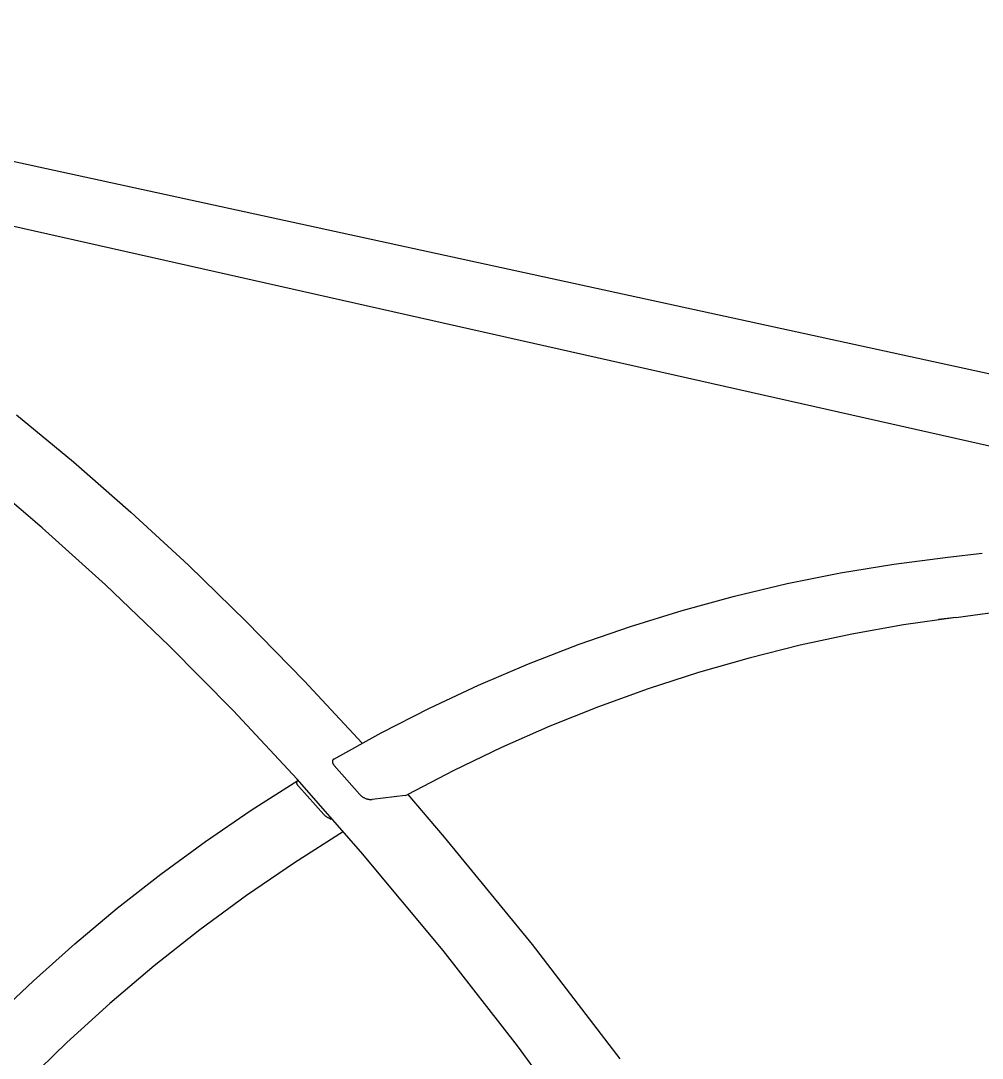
# Model space of a CAD drawing. Header units: millimetres. Extents: x -1576 to 3664, y -445 to 3215.
# Drawn here: x -462.6 to -191.8, y 744.7 to 1036.7 of the extents above; entities that cross this region are included whole.
import ezdxf

# ---------------------------------------------------------------- set-up
doc = ezdxf.new("R2010")
doc.units = ezdxf.units.MM
doc.header["$MEASUREMENT"] = 0
doc.layers.add('Utwórz2D linie widoczne', color=7, linetype='Continuous', true_color=0x000000)

msp = doc.modelspace()

# ---------------------------------------------------------------- linework, layer by layer
at = {"layer": 'Utwórz2D linie widoczne'}
for p, q in [((-646.4, 1036.75), (-12.13, 898.75)), ((-26.62, 880.24), (-649.02, 1020.35)), ((-463.83, 925.78), (-447.74, 912.54)), ((-447.74, 912.54), (-431.57, 898.44)), ((-456.53, 894.03), (-474.3, 909.03)), ((-431.57, 898.44), (-415.35, 883.48)), ((-438.68, 877.95), (-456.53, 894.03)), ((-216.64, 883.77), (-201.49, 885.73)), ((-201.49, 885.73), (-191.75, 886.86)), ((-415.35, 883.48), (-399.08, 867.65)), ((-231.71, 881.28), (-216.64, 883.77)), ((-246.69, 878.28), (-231.71, 881.28)), ((-420.76, 860.79), (-438.68, 877.95)), ((-261.55, 874.77), (-246.69, 878.28)), ((-276.29, 870.76), (-261.55, 874.77)), ((-290.88, 866.24), (-276.29, 870.76)), ((-399.08, 867.65), (-382.78, 850.95)), ((-199.2, 868.76), (-213.9, 866.65)), ((-199.2, 868.76), (-204.06, 868.21)), ((-199.2, 868.76), (-187.59, 870.35)), ((-305.31, 861.22), (-290.88, 866.24)), ((-213.9, 866.65), (-228.52, 864.03)), ((-228.52, 864.03), (-243.04, 860.92)), ((-402.78, 842.54), (-420.76, 860.79)), ((-319.56, 855.71), (-305.31, 861.22)), ((-243.04, 860.92), (-257.44, 857.33)), ((-257.44, 857.33), (-271.72, 853.24)), ((-333.61, 849.72), (-319.56, 855.71)), ((-271.72, 853.24), (-285.85, 848.68)), ((-382.78, 850.95), (-366.46, 833.37)), ((-347.44, 843.24), (-333.61, 849.72)), ((-285.85, 848.68), (-299.81, 843.63)), ((-384.77, 823.21), (-402.78, 842.54)), ((-361.05, 836.3), (-347.44, 843.24)), ((-299.81, 843.63), (-313.6, 838.12)), ((-374.41, 828.9), (-361.05, 836.3)), ((-313.6, 838.12), (-327.19, 832.14)), ((-327.19, 832.14), (-340.58, 825.7)), ((-374.81, 828.32), (-374.82, 828.29)), ((-374.82, 828.29), (-374.82, 828.26)), ((-374.82, 828.26), (-374.82, 828.23)), ((-374.82, 828.23), (-374.82, 828.21)), ((-374.82, 828.21), (-374.82, 828.18)), ((-374.82, 828.18), (-374.82, 828.15)), ((-374.82, 828.15), (-374.82, 828.12)), ((-374.82, 828.12), (-374.81, 828.09)), ((-374.8, 828.39), (-374.81, 828.37)), ((-374.81, 828.37), (-374.81, 828.36)), ((-374.81, 828.36), (-374.81, 828.35)), ((-374.81, 828.35), (-374.81, 828.33)), ((-374.81, 828.33), (-374.81, 828.32)), ((-374.81, 828.09), (-374.81, 828.05)), ((-374.81, 828.05), (-374.8, 828.02)), ((-374.79, 828.43), (-374.8, 828.41)), ((-374.8, 828.41), (-374.8, 828.4)), ((-374.8, 828.4), (-374.8, 828.39)), ((-374.8, 828.02), (-374.8, 827.99)), ((-374.8, 827.99), (-374.79, 827.96)), ((-374.78, 828.45), (-374.79, 828.44)), ((-374.79, 828.44), (-374.79, 828.43)), ((-374.79, 827.96), (-374.78, 827.93)), ((-374.77, 828.49), (-374.78, 828.48)), ((-374.78, 828.48), (-374.78, 828.47)), ((-374.78, 828.47), (-374.78, 828.45)), ((-374.78, 827.93), (-374.77, 827.9)), ((-374.76, 828.52), (-374.77, 828.5)), ((-374.77, 828.5), (-374.77, 828.49)), ((-374.77, 827.9), (-374.76, 827.86)), ((-374.75, 828.54), (-374.76, 828.53)), ((-374.76, 828.53), (-374.76, 828.52)), ((-374.76, 827.86), (-374.75, 827.83)), ((-374.74, 828.55), (-374.75, 828.54)), ((-374.75, 827.83), (-374.74, 827.8)), ((-374.73, 828.58), (-374.74, 828.57)), ((-374.74, 828.57), (-374.74, 828.55)), ((-374.74, 827.8), (-374.73, 827.77)), ((-374.72, 828.59), (-374.73, 828.58)), ((-374.73, 827.77), (-374.72, 827.73)), ((-374.71, 828.61), (-374.72, 828.6)), ((-374.72, 828.6), (-374.72, 828.59)), ((-374.72, 827.73), (-374.7, 827.7)), ((-374.7, 828.63), (-374.71, 828.61)), ((-374.69, 828.64), (-374.7, 828.63)), ((-374.7, 827.7), (-374.69, 827.67)), ((-374.68, 828.66), (-374.69, 828.65)), ((-374.69, 828.65), (-374.69, 828.64)), ((-374.69, 827.67), (-374.67, 827.64)), ((-374.67, 828.67), (-374.68, 828.66)), ((-374.66, 828.68), (-374.67, 828.67)), ((-374.67, 827.64), (-374.65, 827.6)), ((-374.65, 828.69), (-374.66, 828.68)), ((-374.64, 828.7), (-374.65, 828.69)), ((-374.65, 827.6), (-374.63, 827.57)), ((-374.63, 828.72), (-374.64, 828.71)), ((-374.64, 828.71), (-374.64, 828.7)), ((-374.62, 828.73), (-374.63, 828.72)), ((-374.63, 827.57), (-374.61, 827.53)), ((-374.6, 828.75), (-374.62, 828.73)), ((-374.61, 827.53), (-374.59, 827.5)), ((-374.59, 828.76), (-374.6, 828.75)), ((-374.58, 828.77), (-374.59, 828.76)), ((-374.59, 827.5), (-374.57, 827.46)), ((-374.56, 828.78), (-374.58, 828.77)), ((-374.57, 827.46), (-374.55, 827.43)), ((-374.55, 828.79), (-374.56, 828.78)), ((-374.53, 828.81), (-374.55, 828.79)), ((-374.55, 827.43), (-374.51, 827.36)), ((-374.51, 828.83), (-374.53, 828.81)), ((-374.48, 828.85), (-374.51, 828.83)), ((-374.51, 827.36), (-374.46, 827.3)), ((-374.46, 828.86), (-374.48, 828.85)), ((-374.43, 828.88), (-374.46, 828.86)), ((-374.46, 827.3), (-374.41, 827.23)), ((-374.41, 828.9), (-374.43, 828.88)), ((-374.41, 827.23), (-374.36, 827.17)), ((-374.36, 827.17), (-374.3, 827.11)), ((-374.3, 827.11), (-367.16, 819)), ((-340.58, 825.7), (-353.73, 818.82)), ((-397.65, 814.5), (-384.5, 822.9)), ((-384.81, 822.38), (-384.8, 822.41)), ((-384.81, 822.36), (-384.81, 822.38)), ((-384.81, 822.33), (-384.81, 822.36)), ((-384.81, 822.3), (-384.81, 822.33)), ((-384.81, 822.28), (-384.81, 822.3)), ((-384.81, 822.25), (-384.81, 822.28)), ((-384.81, 822.23), (-384.81, 822.25)), ((-384.81, 822.2), (-384.81, 822.23)), ((-384.81, 822.17), (-384.81, 822.2)), ((-384.8, 822.14), (-384.81, 822.17)), ((-384.8, 822.43), (-384.79, 822.46)), ((-384.8, 822.41), (-384.8, 822.43)), ((-384.8, 822.11), (-384.8, 822.14)), ((-384.79, 822.08), (-384.8, 822.11)), ((-384.79, 822.48), (-384.78, 822.5)), ((-384.79, 822.46), (-384.79, 822.48)), ((-384.78, 822.05), (-384.79, 822.08)), ((-384.78, 822.51), (-384.77, 822.52)), ((-384.78, 822.5), (-384.78, 822.51)), ((-384.78, 822.02), (-384.78, 822.05)), ((-384.77, 821.99), (-384.78, 822.02)), ((-366.75, 802.78), (-384.77, 823.21)), ((-384.77, 822.55), (-384.76, 822.56)), ((-384.77, 822.53), (-384.77, 822.55)), ((-384.77, 822.52), (-384.77, 822.53)), ((-384.76, 821.96), (-384.77, 821.99)), ((-384.76, 822.57), (-384.75, 822.58)), ((-384.76, 822.56), (-384.76, 822.57)), ((-384.75, 821.93), (-384.76, 821.96)), ((-384.75, 822.59), (-384.74, 822.6)), ((-384.75, 822.58), (-384.75, 822.59)), ((-384.74, 821.9), (-384.75, 821.93)), ((-384.74, 822.6), (-384.73, 822.63)), ((-384.73, 821.87), (-384.74, 821.9)), ((-384.73, 822.63), (-384.72, 822.65)), ((-384.72, 821.84), (-384.73, 821.87)), ((-384.72, 822.65), (-384.71, 822.67)), ((-384.7, 821.81), (-384.72, 821.84)), ((-384.71, 822.67), (-384.69, 822.69)), ((-384.69, 821.79), (-384.7, 821.81)), ((-384.69, 822.69), (-384.68, 822.71)), ((-384.68, 821.76), (-384.69, 821.79)), ((-384.68, 822.71), (-384.67, 822.73)), ((-384.65, 821.7), (-384.68, 821.76)), ((-384.67, 822.73), (-384.65, 822.75)), ((-384.65, 822.75), (-384.64, 822.76)), ((-384.63, 821.67), (-384.65, 821.7)), ((-384.64, 822.76), (-384.63, 822.77)), ((-384.63, 822.77), (-384.62, 822.78)), ((-384.62, 821.64), (-384.63, 821.67)), ((-384.62, 822.78), (-384.61, 822.79)), ((-384.58, 821.58), (-384.62, 821.64)), ((-384.61, 822.79), (-384.6, 822.81)), ((-384.6, 822.81), (-384.58, 822.83)), ((-384.58, 822.83), (-384.56, 822.85)), ((-384.54, 821.52), (-384.58, 821.58)), ((-384.56, 822.85), (-384.54, 822.87)), ((-384.54, 822.87), (-384.52, 822.88)), ((-384.5, 821.46), (-384.54, 821.52)), ((-384.52, 822.88), (-384.49, 822.9)), ((-384.45, 821.4), (-384.5, 821.46)), ((-384.4, 821.33), (-384.45, 821.4)), ((-384.35, 821.27), (-384.4, 821.33)), ((-384.3, 821.21), (-384.35, 821.27)), ((-384.3, 821.21), (-377.22, 813.28)), ((-367.16, 819), (-367.05, 818.89)), ((-367.05, 818.89), (-366.94, 818.78)), ((-366.94, 818.78), (-366.83, 818.67)), ((-366.83, 818.67), (-366.71, 818.56)), ((-366.71, 818.56), (-366.58, 818.46)), ((-366.58, 818.46), (-366.46, 818.37)), ((-366.46, 818.37), (-366.33, 818.28)), ((-366.33, 818.28), (-366.19, 818.19)), ((-366.19, 818.19), (-366.06, 818.11)), ((-366.06, 818.11), (-365.92, 818.03)), ((-365.92, 818.03), (-365.78, 817.96)), ((-365.78, 817.96), (-365.63, 817.89)), ((-365.63, 817.89), (-365.49, 817.83)), ((-354.28, 818.66), (-363.63, 817.5)), ((-354.28, 818.66), (-353.73, 818.82)), ((-353.59, 818.9), (-343.3, 806.94)), ((-365.49, 817.83), (-365.34, 817.78)), ((-365.34, 817.78), (-365.19, 817.72)), ((-365.19, 817.72), (-365.04, 817.68)), ((-365.04, 817.68), (-364.88, 817.63)), ((-364.88, 817.63), (-364.73, 817.6)), ((-364.73, 817.6), (-364.57, 817.57)), ((-364.57, 817.57), (-364.42, 817.54)), ((-364.42, 817.54), (-364.26, 817.52)), ((-364.26, 817.52), (-364.1, 817.51)), ((-364.1, 817.51), (-363.94, 817.5)), ((-363.94, 817.5), (-363.79, 817.49)), ((-363.79, 817.49), (-363.63, 817.5)), ((-410.52, 805.69), (-397.65, 814.5)), ((-377.13, 813.19), (-377.22, 813.28)), ((-377.04, 813.1), (-377.13, 813.19)), ((-376.95, 813.01), (-377.04, 813.1)), ((-376.85, 812.92), (-376.95, 813.01)), ((-376.75, 812.84), (-376.85, 812.92)), ((-376.75, 812.84), (-376.66, 812.77)), ((-376.57, 812.7), (-376.66, 812.77)), ((-376.57, 812.7), (-376.45, 812.62)), ((-376.45, 812.62), (-376.32, 812.53)), ((-376.32, 812.53), (-376.19, 812.46)), ((-376.19, 812.46), (-376.06, 812.38)), ((-375.95, 812.32), (-376.06, 812.38)), ((-375.83, 812.26), (-375.95, 812.32)), ((-375.72, 812.21), (-375.83, 812.26)), ((-375.72, 812.21), (-375.55, 812.14)), ((-375.55, 812.14), (-375.39, 812.07)), ((-375.39, 812.07), (-375.22, 812.01)), ((-375.08, 811.97), (-375.22, 812.01)), ((-374.94, 811.93), (-375.08, 811.97)), ((-374.79, 811.89), (-374.94, 811.93)), ((-374.64, 811.86), (-374.79, 811.89)), ((-371.68, 808.48), (-385.49, 799.71)), ((-343.3, 806.94), (-318.53, 776.69)), ((-423.11, 796.48), (-410.52, 805.69)), ((-343.63, 774.97), (-366.75, 802.78)), ((-385.49, 799.71), (-398.99, 790.48)), ((-435.4, 786.87), (-423.11, 796.48)), ((-398.99, 790.48), (-412.17, 780.79)), ((-447.38, 776.87), (-435.4, 786.87)), ((-412.17, 780.79), (-425.01, 770.66)), ((-459.04, 766.49), (-447.38, 776.87)), ((-322.67, 748.16), (-343.63, 774.97)), ((-318.53, 776.69), (-293.88, 744.51)), ((-425.01, 770.66), (-437.49, 760.09)), ((-470.35, 755.75), (-459.04, 766.49)), ((-437.49, 760.09), (-449.61, 749.11)), ((-449.61, 749.11), (-461.35, 737.71)), ((-298.35, 715.08), (-322.67, 748.16))]:
    msp.add_line(p, q, dxfattribs=at)

doc.saveas('drawing.dxf')
